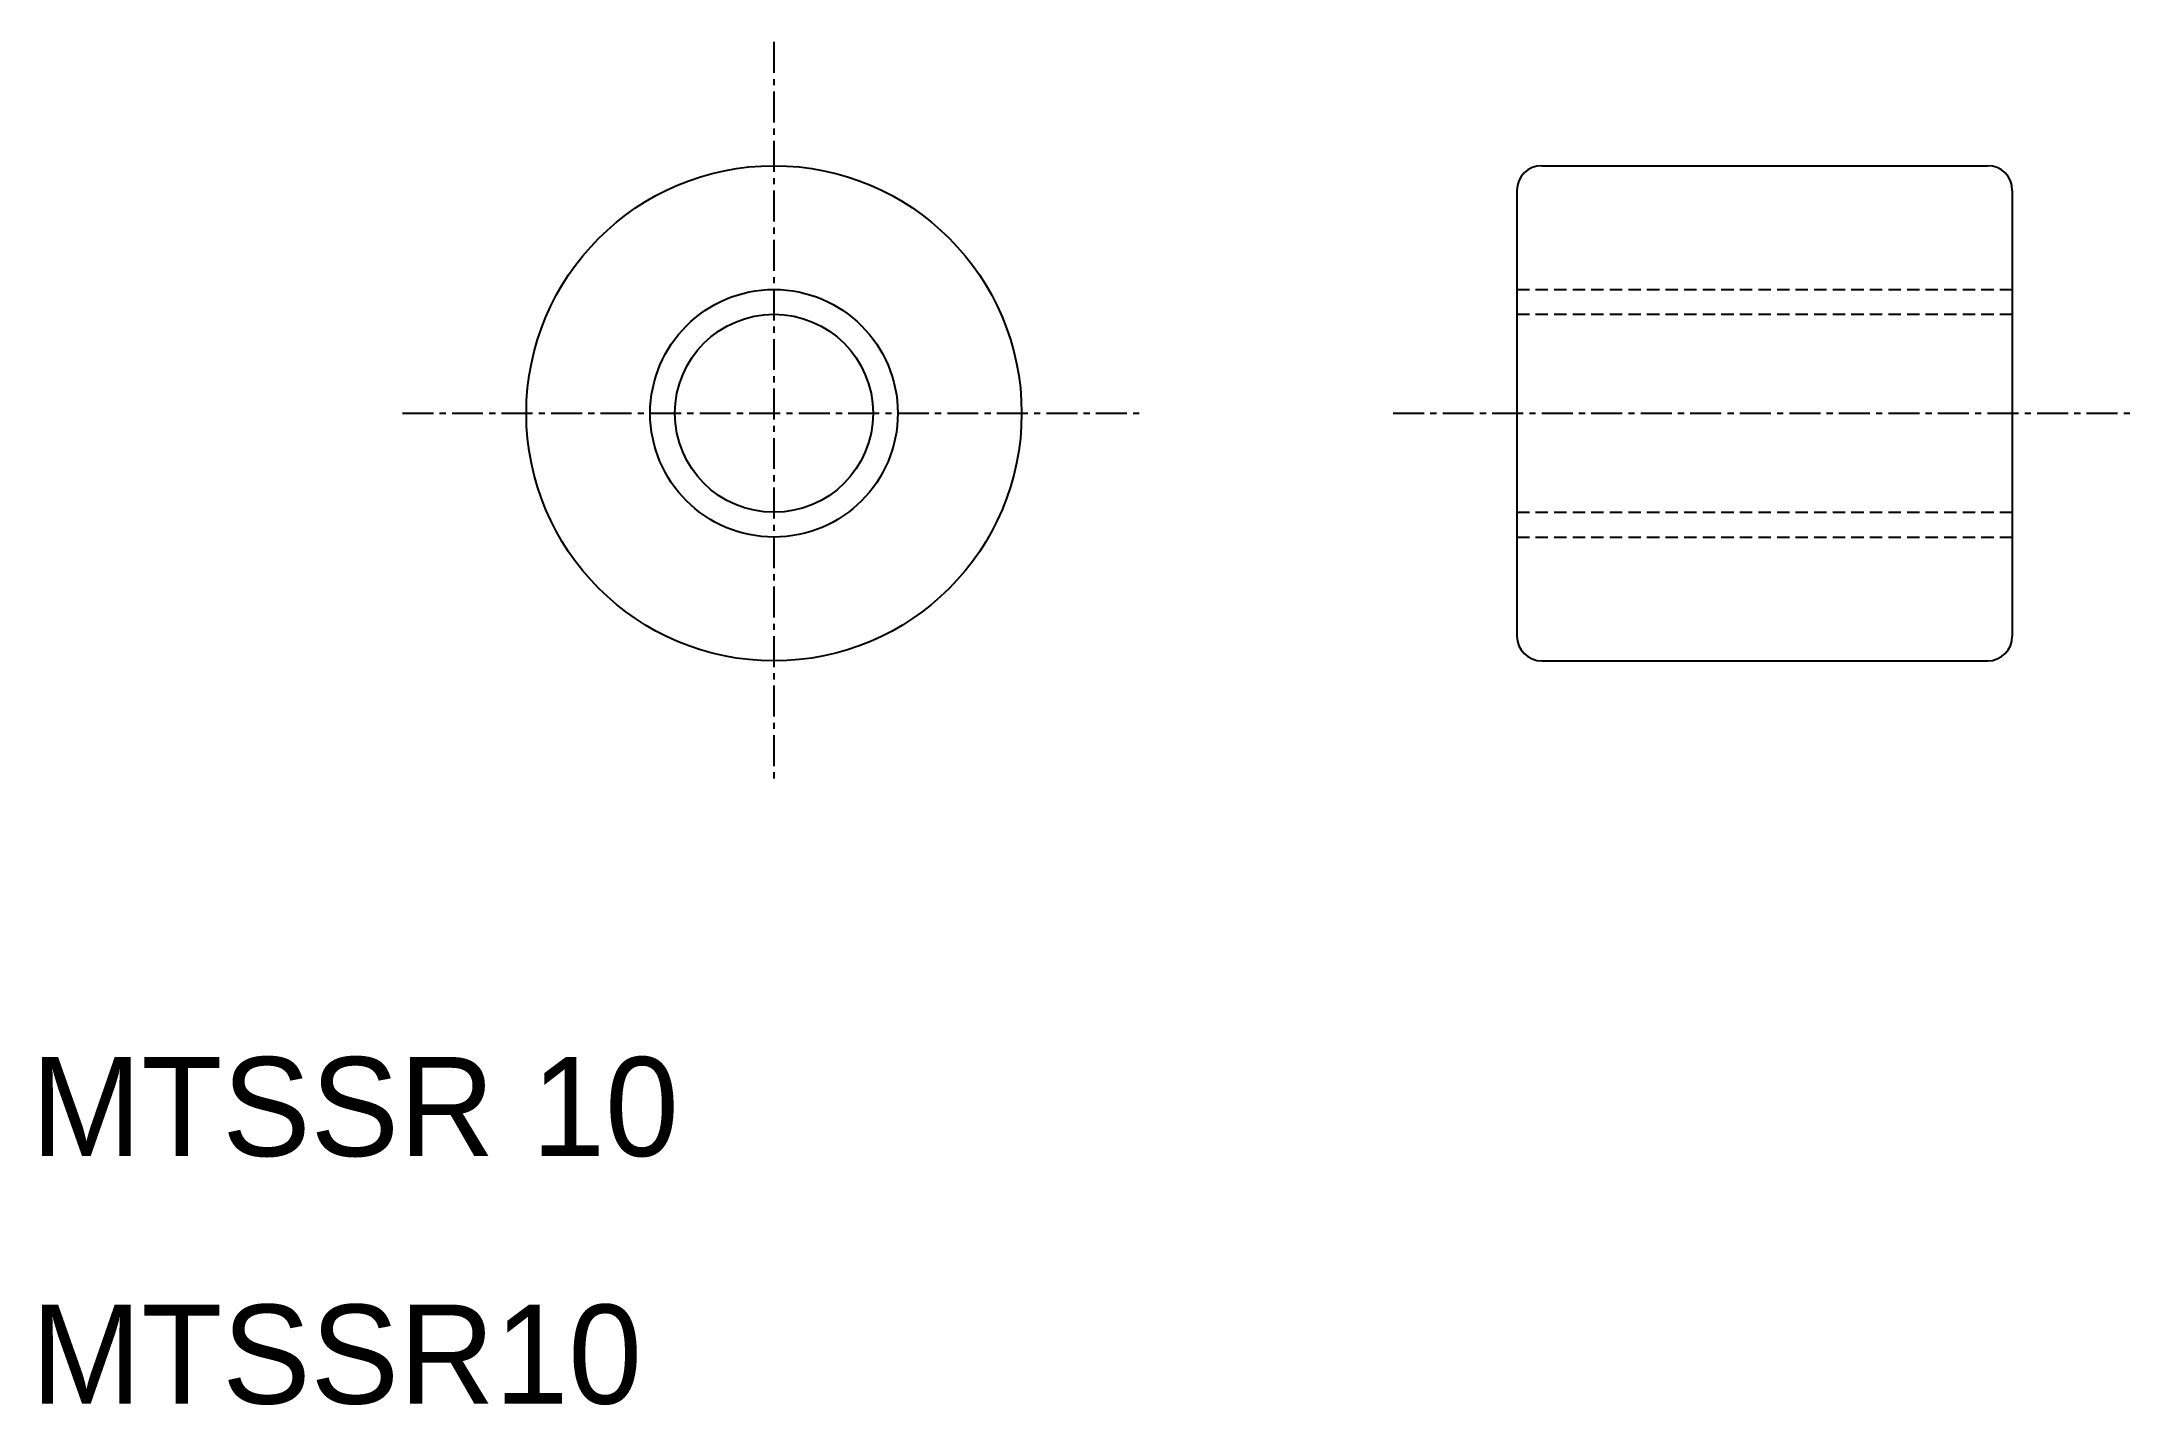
# Model space of a CAD drawing. Extents: x 10.4 to 95, y 9.9 to 65.
import ezdxf

# ---------------------------------------------------------------- set-up
doc = ezdxf.new("R2010")
doc.units = 0
doc.linetypes.add('CENTER', pattern=[2, 1.25, -0.25, 0.25, -0.25])
doc.linetypes.add('DASHED', pattern=[0.75, 0.5, -0.25])
doc.layers.get('0').update_dxf_attribs({"linetype": 'CONTINUOUS'})
doc.layers.add('CENTER', color=1, linetype='CENTER')

msp = doc.modelspace()

# ---------------------------------------------------------------- linework, layer by layer
at = {"color": 7, "linetype": 'CONTINUOUS'}
for p, q in [((70.9999, 60), (88.9999, 60)), ((69.9999, 59), (69.9999, 41)), ((89.9999, 59), (89.9999, 41)), ((69.9999, 55), (69.9999, 55.0001)), ((69.9999, 50), (70, 50)), ((70.9999, 40), (88.9999, 40))]:
    msp.add_line(p, q, dxfattribs=at)
at = {"color": 3, "linetype": 'DASHED'}
for p, q in [((69.9999, 55), (89.9999, 55)), ((69.9999, 54), (89.9999, 54)), ((69.9999, 46), (89.9999, 46)), ((69.9999, 45), (89.9999, 45))]:
    msp.add_line(p, q, dxfattribs=at)
at = {"color": 7, "linetype": 'CONTINUOUS'}
for radius in [10, 4]:
    msp.add_circle((40, 50), radius, dxfattribs=at)
at = {"color": 3, "linetype": 'CONTINUOUS'}
msp.add_circle((40, 50), 5, dxfattribs=at)
at = {"color": 7, "linetype": 'CONTINUOUS'}
for centre, start, end in [((70.9999, 59), 90, 180), ((88.9999, 59), 0, 90), ((70.9999, 41), 180, 270), ((88.9999, 41), 270, 0)]:
    msp.add_arc(centre, 1, start, end, dxfattribs=at)
at = {"layer": 'CENTER', "color": 1, "linetype": 'CENTER'}
for p, q in [((40, 65), (40, 35)), ((25, 50), (55, 50)), ((64.9999, 50), (94.9999, 50))]:
    msp.add_line(p, q, dxfattribs=at)

# ---------------------------------------------------------------- texts
at = {"color": 7, "linetype": 'CONTINUOUS'}
for s, p in [('MTSSR 10', (10, 20)), ('MTSSR10', (10, 10))]:
    msp.add_text(s, height=4, dxfattribs=at).set_placement(p)

doc.saveas('drawing.dxf')
